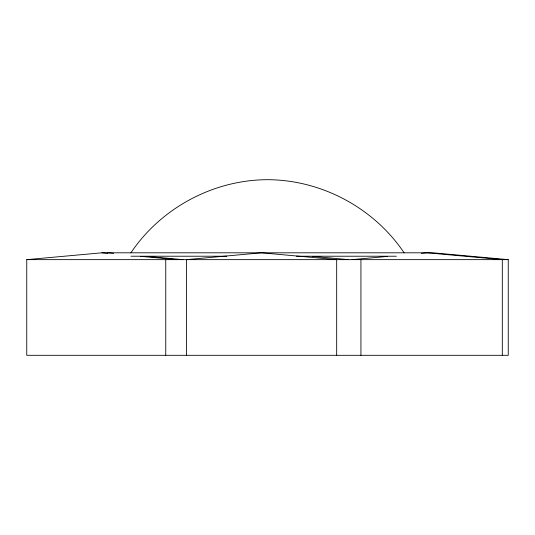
<?xml version="1.0" encoding="UTF-8"?>
<svg xmlns="http://www.w3.org/2000/svg" width="535" height="535" viewBox="0 0 535 535"><rect width="100%" height="100%" fill="white"/><g stroke="black" fill="none" stroke-linecap="round" stroke-linejoin="round"><path stroke-width="0.8" d="M130.908 252.808C161.008 207.928 213.458 179.84 267.5 179.693C321.542 179.84 373.992 207.928 404.092 252.808M26.75 259.642L101.877 252.808L433.123 252.808L508.25 259.642L508.25 355.307L26.75 355.307L26.75 259.642L508.25 259.642M352.05 259.642L387.554 256.412M421.399 253.336L427.177 252.808L502.305 259.642L502.305 355.307M130.981 256.225L226.626 256.225M296.51 256.225L396.382 256.225M312.246 256.339L348.573 259.642M107.823 252.808L113.601 253.336M146.623 256.339L182.95 259.642M101.877 252.808L107.655 253.336M140.678 256.339L176.998 259.642M360.931 259.642L360.931 355.307M336.682 355.307L336.682 259.642L261.555 252.808L186.427 259.642L186.427 355.307M165.75 259.642L165.75 355.307"/></g></svg>
